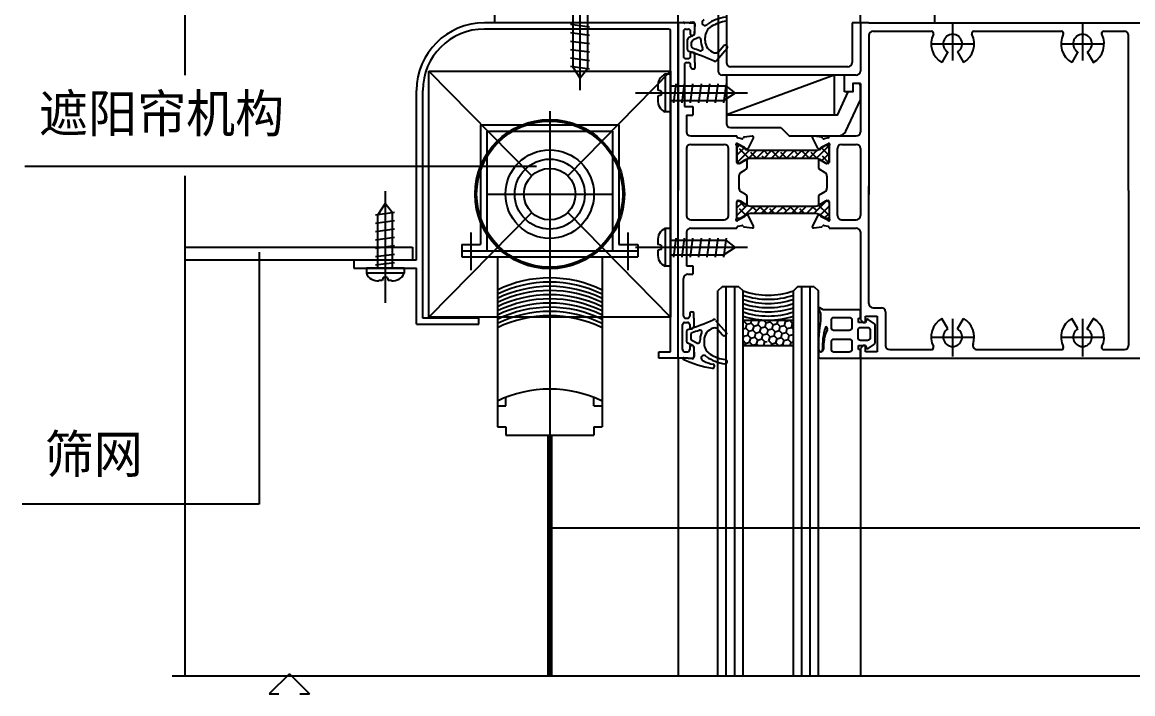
# Model space of a CAD drawing. Header units: metres. Extents: x 4581 to 5421, y 2124 to 3222.
# Drawn here: x 4583.4 to 4848.4, y 2290.5 to 2450.8 of the extents above; entities that cross this region are included whole.
import ezdxf

# ---------------------------------------------------------------- set-up
doc = ezdxf.new("R2010")
doc.units = ezdxf.units.M
for name, color, linetype in [('1', 1, 'Continuous'), ('10', 1, 'Continuous'), ('CASTFIX', 1, 'Continuous'), ('型材', 1, 'Continuous'), ('胶条', 6, 'Continuous'), ('隔热条', 3, 'Continuous')]:
    doc.layers.add(name, color=color, linetype=linetype)

msp = doc.modelspace()

# ---------------------------------------------------------------- hatches: boundary and pattern name
at = {"layer": '10'}
h = msp.add_hatch(dxfattribs=at)
h.set_pattern_fill('HEX', scale=30)
h.paths.add_polyline_path([(4622.22, 2397.14), (4622.22, 2394.14), (4639.91, 2394.14), (4639.91, 2394.42, -0.41), (4638.41, 2395.92, -0.24), (4639.04, 2397.14)])
h.paths.add_polyline_path([(4640.78, 2397.14, -0.24), (4641.41, 2395.92, -0.41), (4639.91, 2394.42), (4639.91, 2394.14), (4668.28, 2394.14), (4668.28, 2397.14)])
h.paths.add_polyline_path([(4671.78, 2394.14), (4676.53, 2394.14), (4676.53, 2397.14), (4671.78, 2397.14)])
at = {"layer": '隔热条'}
h = msp.add_hatch(dxfattribs=at)
h.set_pattern_fill('ANSI38', scale=0.4)
h.paths.add_polyline_path([(4772.78, 2418.39, -0.13), (4773.38, 2418.23), (4773.68, 2418.05, -0.09), (4773.74, 2418.03), (4774.22, 2417.74), (4775.18, 2417.19), (4775.54, 2417.19, 0.41), (4775.94, 2417.58), (4775.94, 2421, 0.41), (4775.54, 2421.39), (4775.18, 2421.39), (4773.96, 2420.68), (4773.96, 2420.62, -0.58), (4773.65, 2420.46), (4773.61, 2420.48), (4773.38, 2420.35, -0.13), (4772.78, 2420.19), (4757.1, 2420.19, -0.13), (4756.5, 2420.35), (4756.27, 2420.48), (4756.23, 2420.46, -0.58), (4755.92, 2420.62), (4755.92, 2420.68), (4754.7, 2421.39), (4754.34, 2421.39, 0.41), (4753.94, 2420.99), (4753.94, 2417.59, 0.41), (4754.34, 2417.19), (4754.7, 2417.19), (4755.66, 2417.74), (4756.13, 2418.03, -0.09), (4756.2, 2418.05), (4756.5, 2418.23, -0.13), (4757.1, 2418.39)])
h = msp.add_hatch(dxfattribs=at)
h.set_pattern_fill('ANSI38', scale=0.4)
h.paths.add_polyline_path([(4754.7, 2408.15), (4754.34, 2408.15, 0.41), (4753.94, 2407.75), (4753.94, 2404.35, 0.41), (4754.34, 2403.95), (4754.7, 2403.95), (4755.92, 2404.65), (4755.92, 2404.72, -0.58), (4756.23, 2404.88), (4756.27, 2404.85), (4756.5, 2404.98, -0.13), (4757.1, 2405.15), (4772.78, 2405.15, -0.13), (4773.38, 2404.98), (4773.61, 2404.85), (4773.65, 2404.88, -0.58), (4773.96, 2404.72), (4773.96, 2404.65), (4775.18, 2403.95), (4775.54, 2403.95, 0.41), (4775.94, 2404.34), (4775.94, 2407.75, 0.41), (4775.54, 2408.15), (4775.18, 2408.15), (4774.22, 2407.59), (4773.74, 2407.3, -0.09), (4773.68, 2407.28), (4773.38, 2407.11, -0.13), (4772.78, 2406.95), (4757.1, 2406.95, -0.13), (4756.5, 2407.11), (4756.2, 2407.28, -0.09), (4756.13, 2407.3), (4755.66, 2407.59)])

# ---------------------------------------------------------------- linework, layer by layer
for p, q in [((4739.95, 2450.67), (4739.95, 2690.8)), ((4749.45, 2690.8), (4749.45, 2439.17)), ((4751.45, 2690.8), (4751.45, 2441.17)), ((4783.45, 2450.67), (4783.45, 2685.8)), ((4801.23, 2450.67), (4801.23, 2533.7)), ((4742.57, 2450.67), (4739.95, 2450.67)), ((4739.95, 2450.67), (4739.95, 2418.67)), ((4742.57, 2450.67), (4740.45, 2450.67)), ((4743.47, 2450.82), (4741.49, 2450.59)), ((4741.7, 2449.17), (4742.41, 2449.17)), ((4742.57, 2450.67), (4743.71, 2450.67)), ((4742.57, 2450.67), (4743.71, 2450.67)), ((4743.87, 2448.05), (4743.97, 2450.32)), ((4743.91, 2448.27), (4743.91, 2450.47)), ((4743.91, 2448.27), (4743.91, 2450.47)), ((4781.45, 2450.67), (4781.45, 2450.67)), ((4781.45, 2450.67), (4781.45, 2441.17)), ((4783.45, 2450.67), (4781.45, 2450.67)), ((4785.45, 2450.67), (4783.45, 2450.67)), ((4783.45, 2450.67), (4783.45, 2439.17)), ((4783.45, 2450.67), (4783.45, 2439.17)), ((4785.45, 2450.67), (4849.44, 2450.67)), ((4805.45, 2450.67), (4805.45, 2441.67)), ((4815.45, 2450.66), (4825.45, 2450.66)), ((4836.19, 2450.67), (4944.45, 2450.67)), ((4836.45, 2450.67), (4836.45, 2441.67)), ((4741.2, 2448.67), (4741.2, 2442.67)), ((4742.16, 2444.32), (4742.16, 2446.67)), ((4743.76, 2447.78), (4742.43, 2447.11)), ((4742.91, 2447.87), (4742.91, 2448.67)), ((4743.11, 2447.67), (4743.31, 2447.67)), ((4744.65, 2447.1), (4743.43, 2446.5)), ((4743.87, 2447.96), (4743.87, 2448.05)), ((4746.37, 2446.43), (4746.37, 2447.2)), ((4785.45, 2447.67), (4785.45, 2409.68)), ((4786.45, 2448.67), (4800.4, 2448.67)), ((4810.51, 2448.67), (4831.4, 2448.67)), ((4841.51, 2448.67), (4846.44, 2448.67)), ((4847.44, 2410.67), (4847.44, 2447.67)), ((4743.16, 2445.05), (4743.16, 2446.05)), ((4749.11, 2441.67), (4751.67, 2444.66)), ((4749.65, 2443.84), (4750.78, 2445.16)), ((4751.64, 2445.08), (4751.49, 2445.21)), ((4800.31, 2445.67), (4810.6, 2445.67)), ((4831.31, 2445.67), (4841.6, 2445.67)), ((4741.7, 2442.17), (4742.41, 2442.17)), ((4741.95, 2441.17), (4742.41, 2441.17)), ((4742.91, 2442.67), (4742.91, 2443.47)), ((4743.11, 2443.67), (4743.31, 2443.67)), ((4743.11, 2443.67), (4743.31, 2443.67)), ((4743.91, 2441.18), (4743.91, 2443.07)), ((4743.91, 2441.18), (4743.91, 2439.87)), ((4804.33, 2443.72), (4802.88, 2441.21)), ((4806.58, 2443.72), (4808.03, 2441.21)), ((4835.33, 2443.72), (4833.88, 2441.21)), ((4837.58, 2443.72), (4839.03, 2441.21)), ((4741.45, 2440.67), (4741.45, 2430.67)), ((4742.91, 2440.17), (4742.91, 2440.67)), ((4743.41, 2439.67), (4743.71, 2439.67)), ((4777.14, 2438.17), (4751.38, 2438.17)), ((4754.45, 2438.17), (4751.45, 2438.17)), ((4777.14, 2438.17), (4751.45, 2428.72)), ((4780.45, 2438.17), (4768.45, 2438.17)), ((4777.14, 2438.17), (4777.14, 2428.67)), ((4782.45, 2438.17), (4779.65, 2438.17)), ((4779.65, 2434.17), (4779.65, 2438.17)), ((4783.45, 2436.17), (4781.65, 2436.17)), ((4783.45, 2436.17), (4783.45, 2424.67)), ((4780.45, 2434.17), (4779.65, 2434.17)), ((4741.45, 2430.67), (4743.45, 2430.67)), ((4743.45, 2430.67), (4743.45, 2428.67)), ((4741.95, 2428.67), (4741.95, 2424.67)), ((4741.95, 2428.67), (4743.45, 2428.67)), ((4742.95, 2423.67), (4753.94, 2423.67)), ((4751.94, 2423.67), (4753.94, 2423.67)), ((4753.94, 2423.5), (4753.94, 2423.67)), ((4775.94, 2423.5), (4775.94, 2423.67)), ((4775.94, 2423.67), (4782.45, 2423.67)), ((4741.95, 2420.67), (4741.95, 2404.67)), ((4742.95, 2421.67), (4750.45, 2421.67)), ((4750.45, 2421.67), (4750.94, 2421.67)), ((4778.94, 2421.67), (4782.45, 2421.67)), ((4783.45, 2420.67), (4783.45, 2404.67)), ((4739.95, 2418.67), (4739.95, 2410.67)), ((4754.43, 2414.1), (4754.43, 2411.23)), ((4775.45, 2414.1), (4775.45, 2411.23)), ((4785.45, 2383.67), (4785.45, 2411.65)), ((4847.44, 2410.67), (4847.44, 2373.67)), ((4742.95, 2403.67), (4750.94, 2403.67)), ((4742.95, 2401.67), (4753.94, 2401.67)), ((4753.94, 2401.83), (4753.94, 2401.67)), ((4775.94, 2401.83), (4775.94, 2401.67)), ((4775.94, 2401.67), (4782.45, 2401.67)), ((4778.94, 2403.67), (4782.45, 2403.67)), ((4690.57, 2391.61), (4690.57, 2400.61)), ((4728.01, 2391.61), (4728.01, 2400.61)), ((4741.95, 2400.67), (4741.95, 2392.67)), ((4783.43, 2400.9), (4783.43, 2382.17)), ((4622.22, 2397.14), (4676.53, 2397.14)), ((4676.53, 2397.14), (4676.53, 2394.14)), ((4622.22, 2394.14), (4677.53, 2394.14)), ((4662.53, 2394.14), (4662.53, 2392.14)), ((4662.53, 2392.14), (4677.53, 2392.14)), ((4741.95, 2392.67), (4743.45, 2392.67)), ((4743.45, 2392.67), (4743.45, 2390.67)), ((4741.23, 2380.67), (4741.23, 2389.67)), ((4742.23, 2390.67), (4743.45, 2390.67)), ((4750.43, 2387.67), (4749.43, 2386.67)), ((4749.43, 2294.84), (4749.43, 2386.67)), ((4754.43, 2387.67), (4750.43, 2387.67)), ((4751.43, 2294.84), (4751.43, 2387.67)), ((4753.43, 2294.84), (4753.43, 2387.67)), ((4754.43, 2387.67), (4755.43, 2386.67)), ((4755.43, 2294.84), (4755.43, 2386.67)), ((4768.43, 2387.67), (4767.43, 2386.67)), ((4767.43, 2294.84), (4767.43, 2386.67)), ((4772.43, 2387.67), (4768.43, 2387.67)), ((4769.43, 2294.84), (4769.43, 2387.67)), ((4771.43, 2294.84), (4771.43, 2387.67)), ((4772.43, 2387.67), (4773.43, 2386.67)), ((4773.43, 2294.84), (4773.43, 2386.67)), ((4741.73, 2380.17), (4742.19, 2380.17)), ((4742.69, 2381.17), (4742.69, 2380.67)), ((4743.19, 2381.67), (4743.49, 2381.67)), ((4743.69, 2380.16), (4743.69, 2381.47)), ((4743.69, 2380.16), (4743.69, 2378.27)), ((4773.44, 2382.39), (4773.93, 2381.27)), ((4774.56, 2382.17), (4773.72, 2382.64)), ((4773.93, 2381.27), (4773.93, 2379.66)), ((4783.43, 2382.17), (4774.56, 2382.17)), ((4782.94, 2380.17), (4783.43, 2380.17)), ((4782.94, 2379.17), (4782.94, 2380.17)), ((4783.43, 2382.17), (4783.43, 2379.87)), ((4783.43, 2380.17), (4783.43, 2382.17)), ((4784.63, 2380.67), (4787.43, 2380.67)), ((4784.63, 2379.17), (4784.63, 2380.67)), ((4786.45, 2382.67), (4788.43, 2382.67)), ((4787.43, 2380.67), (4787.43, 2372.17)), ((4789.43, 2381.67), (4789.43, 2373.67)), ((4740.98, 2372.67), (4740.98, 2378.67)), ((4741.48, 2379.17), (4742.19, 2379.17)), ((4742.69, 2378.67), (4742.69, 2377.87)), ((4742.89, 2377.67), (4743.09, 2377.67)), ((4742.89, 2377.67), (4743.09, 2377.67)), ((4748.88, 2379.66), (4751.45, 2376.67)), ((4749.42, 2377.5), (4750.56, 2376.18)), ((4767.43, 2379.59), (4755.43, 2379.59)), ((4755.43, 2379.39), (4755.65, 2379.45)), ((4755.43, 2377.6), (4756.1, 2377.78)), ((4755.65, 2379.45), (4755.69, 2379.59)), ((4756.36, 2378.75), (4755.65, 2379.45)), ((4756.1, 2377.78), (4756.36, 2378.75)), ((4756.81, 2377.07), (4756.1, 2377.78)), ((4756.36, 2378.75), (4757.33, 2379)), ((4757.33, 2379), (4757.48, 2379.59)), ((4758.04, 2378.3), (4757.33, 2379)), ((4757.78, 2377.33), (4758.04, 2378.3)), ((4758.04, 2378.3), (4759, 2378.56)), ((4759, 2378.56), (4759.26, 2379.52)), ((4759.71, 2377.85), (4759, 2378.56)), ((4759.26, 2379.52), (4759.19, 2379.59)), ((4759.26, 2379.52), (4759.5, 2379.59)), ((4759.45, 2376.88), (4759.71, 2377.85)), ((4759.71, 2377.85), (4760.67, 2378.11)), ((4760.93, 2379.07), (4760.42, 2379.59)), ((4760.67, 2378.11), (4760.93, 2379.07)), ((4761.15, 2377.63), (4760.67, 2378.11)), ((4760.71, 2378.1), (4760.97, 2379.06)), ((4761.41, 2377.39), (4760.71, 2378.1)), ((4760.93, 2379.07), (4761.15, 2379.13)), ((4760.97, 2379.06), (4761.93, 2379.32)), ((4761.41, 2377.39), (4762.38, 2377.65)), ((4761.93, 2379.32), (4762, 2379.59)), ((4762.64, 2378.62), (4761.93, 2379.32)), ((4762.38, 2377.65), (4762.64, 2378.62)), ((4763.09, 2376.94), (4762.38, 2377.65)), ((4762.64, 2378.62), (4763.6, 2378.88)), ((4763.6, 2378.88), (4763.79, 2379.59)), ((4764.31, 2378.17), (4763.6, 2378.88)), ((4764.05, 2377.2), (4764.31, 2378.17)), ((4764.31, 2378.17), (4765.28, 2378.43)), ((4765.28, 2378.43), (4765.54, 2379.39)), ((4765.98, 2377.72), (4765.28, 2378.43)), ((4765.54, 2379.39), (4765.34, 2379.59)), ((4765.54, 2379.39), (4766.26, 2379.59)), ((4765.73, 2376.75), (4765.98, 2377.72)), ((4765.98, 2377.72), (4766.95, 2377.98)), ((4767.21, 2378.94), (4766.57, 2379.59)), ((4766.95, 2377.98), (4767.21, 2378.94)), ((4767.43, 2377.5), (4766.95, 2377.98)), ((4767.21, 2378.94), (4767.43, 2379)), ((4784.63, 2379.17), (4782.94, 2379.17)), ((4783.43, 2379.87), (4784.13, 2379.17)), ((4784.13, 2379.17), (4784.63, 2379.17)), ((4784.77, 2379.69), (4784.63, 2379.17)), ((4786.78, 2378.85), (4785.31, 2379.88)), ((4786.93, 2374.24), (4786.93, 2378.6)), ((4804.33, 2377.61), (4802.88, 2380.12)), ((4805.45, 2380.06), (4805.45, 2371.06)), ((4806.58, 2377.61), (4808.03, 2380.12)), ((4835.33, 2377.61), (4833.88, 2380.12)), ((4836.45, 2380.06), (4836.45, 2371.06)), ((4837.58, 2377.61), (4839.03, 2380.12)), ((4741.93, 2377.01), (4741.93, 2374.67)), ((4742.93, 2376.29), (4742.93, 2375.28)), ((4746.14, 2374.9), (4746.14, 2374.13)), ((4751.41, 2376.25), (4751.26, 2376.12)), ((4755.59, 2375.85), (4755.43, 2376.01)), ((4755.43, 2375.25), (4755.59, 2375.85)), ((4755.59, 2375.85), (4756.55, 2376.11)), ((4756.55, 2376.11), (4756.81, 2377.07)), ((4757.26, 2375.4), (4756.55, 2376.11)), ((4756.81, 2377.07), (4757.78, 2377.33)), ((4757, 2374.43), (4757.26, 2375.4)), ((4757.26, 2375.4), (4758.22, 2375.66)), ((4758.48, 2376.62), (4757.78, 2377.33)), ((4758.22, 2375.66), (4758.48, 2376.62)), ((4758.93, 2374.95), (4758.22, 2375.66)), ((4758.48, 2376.62), (4759.45, 2376.88)), ((4758.67, 2373.98), (4758.93, 2374.95)), ((4758.93, 2374.95), (4759.9, 2375.21)), ((4760.16, 2376.18), (4759.45, 2376.88)), ((4759.9, 2375.21), (4760.16, 2376.18)), ((4760.6, 2374.5), (4759.9, 2375.21)), ((4760.16, 2376.18), (4761.12, 2376.43)), ((4761.12, 2376.43), (4761.15, 2376.54)), ((4761.15, 2376.41), (4761.12, 2376.43)), ((4761.15, 2376.43), (4761.41, 2377.39)), ((4761.86, 2375.72), (4761.15, 2376.43)), ((4761.6, 2374.75), (4761.86, 2375.72)), ((4761.86, 2375.72), (4762.83, 2375.98)), ((4762.83, 2375.98), (4763.09, 2376.94)), ((4763.53, 2375.27), (4762.83, 2375.98)), ((4763.09, 2376.94), (4764.05, 2377.2)), ((4763.28, 2374.3), (4763.53, 2375.27)), ((4763.53, 2375.27), (4764.5, 2375.53)), ((4764.76, 2376.5), (4764.05, 2377.2)), ((4764.5, 2375.53), (4764.76, 2376.5)), ((4765.21, 2374.82), (4764.5, 2375.53)), ((4764.76, 2376.5), (4765.73, 2376.75)), ((4765.21, 2374.82), (4766.17, 2375.08)), ((4766.43, 2376.05), (4765.73, 2376.75)), ((4766.17, 2375.08), (4766.43, 2376.05)), ((4766.88, 2374.37), (4766.17, 2375.08)), ((4766.43, 2376.05), (4767.4, 2376.31)), ((4767.4, 2376.31), (4767.43, 2376.41)), ((4767.43, 2376.28), (4767.4, 2376.31)), ((4800.31, 2375.67), (4810.6, 2375.67)), ((4831.31, 2375.67), (4841.6, 2375.67)), ((4743.53, 2373.56), (4742.21, 2374.22)), ((4742.69, 2373.47), (4742.69, 2372.67)), ((4742.89, 2373.67), (4743.09, 2373.67)), ((4744.42, 2374.23), (4743.21, 2374.84)), ((4743.64, 2373.38), (4743.64, 2373.28)), ((4743.64, 2373.28), (4743.74, 2371.01)), ((4743.69, 2373.07), (4743.69, 2370.87)), ((4743.69, 2373.07), (4743.69, 2370.87)), ((4756.03, 2374.17), (4755.43, 2374.78)), ((4767.43, 2373.59), (4755.43, 2373.59)), ((4755.91, 2373.72), (4756.03, 2374.17)), ((4756.03, 2374.17), (4757, 2374.43)), ((4757.71, 2373.73), (4757, 2374.43)), ((4757.7, 2373.72), (4757.71, 2373.73)), ((4757.71, 2373.73), (4758.67, 2373.98)), ((4758.94, 2373.72), (4758.67, 2373.98)), ((4760.39, 2373.72), (4760.6, 2374.5)), ((4760.6, 2374.5), (4761.15, 2374.65)), ((4762.31, 2374.05), (4761.6, 2374.75)), ((4762.19, 2373.59), (4762.31, 2374.05)), ((4762.31, 2374.05), (4763.28, 2374.3)), ((4763.98, 2373.6), (4763.28, 2374.3)), ((4763.98, 2373.6), (4764.95, 2373.86)), ((4763.98, 2373.59), (4763.98, 2373.6)), ((4764.95, 2373.86), (4765.21, 2374.82)), ((4765.22, 2373.59), (4764.95, 2373.86)), ((4766.67, 2373.59), (4766.88, 2374.37)), ((4766.88, 2374.37), (4767.43, 2374.52)), ((4782.94, 2373.67), (4784.63, 2373.67)), ((4782.94, 2372.67), (4782.94, 2373.67)), ((4783.43, 2372.67), (4782.94, 2372.67)), ((4784.13, 2373.67), (4783.43, 2372.97)), ((4783.43, 2372.97), (4783.43, 2370.67)), ((4783.43, 2370.67), (4783.43, 2372.67)), ((4784.63, 2373.67), (4784.13, 2373.67)), ((4784.63, 2372.17), (4784.63, 2373.67)), ((4784.63, 2373.67), (4784.77, 2373.14)), ((4785.31, 2372.96), (4786.8, 2373.99)), ((4790.43, 2372.67), (4800.4, 2372.67)), ((4811.26, 2372.67), (4831.4, 2372.67)), ((4841.51, 2372.67), (4846.44, 2372.67)), ((4742.34, 2370.67), (4739.73, 2370.67)), ((4739.95, 2370.67), (4739.95, 2294.84)), ((4742.34, 2370.67), (4740.23, 2370.67)), ((4743.24, 2370.51), (4741.26, 2370.74)), ((4741.48, 2372.17), (4742.19, 2372.17)), ((4742.34, 2370.67), (4743.49, 2370.67)), ((4742.34, 2370.67), (4743.49, 2370.67)), ((4773.43, 2371.87), (4773.43, 2370.97)), ((4774.03, 2372.17), (4773.73, 2372.17)), ((4773.73, 2370.67), (4783.43, 2370.67)), ((4783.43, 2370.67), (4783.43, 2294.84)), ((4783.43, 2370.67), (4854.96, 2370.67)), ((4787.43, 2372.17), (4784.63, 2372.17))]:
    msp.add_line(p, q)
for points in [[(4776.54, 2379.86, -0.41), (4777.04, 2380.36), (4780.78, 2380.36, -0.38), (4781.38, 2379.86), (4781.38, 2377.76, -0.38), (4780.78, 2377.26), (4777.04, 2377.26, -0.41), (4776.54, 2377.76)], [(4782.93, 2377.47, -0.41), (4783.43, 2377.97), (4785.13, 2377.97, -0.38), (4785.73, 2377.47), (4785.73, 2375.37, -0.38), (4785.13, 2374.87), (4783.43, 2374.87, -0.41), (4782.93, 2375.37)], [(4776.54, 2374.69, -0.41), (4777.04, 2375.19), (4780.78, 2375.19, -0.38), (4781.38, 2374.69), (4781.38, 2372.59, -0.38), (4780.78, 2372.09), (4777.04, 2372.09, -0.41), (4776.54, 2372.59)]]:
    msp.add_lwpolyline(points, format="xyb", close=True)
for centre, radius, start, end in [((4752.8, 2441.53), 10.63, 98.14, 123.69), ((4741.7, 2448.67), 0.5, 90, 180), ((4741.46, 2450.79), 0.2, 115.42, 276.6), ((4742.41, 2448.67), 0.5, 0, 90), ((4743.47, 2450.32), 0.5, 0, 90), ((4743.71, 2450.47), 0.2, 0, 90), ((4743.71, 2450.47), 0.2, 0, 90), ((4746.33, 2450.71), 0.67, 102.88, 329.64), ((4749.37, 2447.2), 3, 121.19, 180), ((4752.8, 2441.53), 9.63, 98.14, 121.19), ((4742.66, 2446.67), 0.5, 116.57, 180), ((4743.11, 2447.87), 0.2, 180, 270), ((4743.36, 2447.35), 0.2, 116.57, 180), ((4743.66, 2446.05), 0.5, 116.57, 180), ((4743.31, 2448.27), 0.6, 270, 0), ((4743.67, 2447.96), 0.2, 296.57, 0), ((4744.87, 2446.66), 0.5, 357.15, 116.57), ((4749.37, 2446.43), 4, 177.15, 206.02), ((4749.37, 2446.43), 3, 180, 253.46), ((4786.45, 2447.67), 1, 90, 180), ((4805.45, 2445.67), 5.14, 153.7, 240), ((4800.4, 2448.17), 0.5, 333.7, 90), ((4805.45, 2445.67), 2.25, 300, 240), ((4805.45, 2445.67), 5.14, 300, 26.3), ((4810.51, 2448.17), 0.5, 90, 206.3), ((4836.45, 2445.67), 5.14, 153.7, 240), ((4831.4, 2448.17), 0.5, 333.7, 90), ((4836.45, 2445.67), 2.25, 300, 240), ((4836.45, 2445.67), 5.14, 300, 26.3), ((4841.51, 2448.17), 0.5, 90, 206.3), ((4846.44, 2447.67), 1, 0, 90), ((4742.66, 2444.32), 0.5, 180, 252.13), ((4724.08, 2386.72), 60.02, 65.97, 72.13), ((4743.66, 2445.05), 0.5, 180, 251.45), ((4743.36, 2443.77), 0.2, 180, 251.33), ((4724.08, 2386.72), 61.02, 69.8, 71.45), ((4745.32, 2444.46), 0.5, 249.8, 26.02), ((4748.89, 2444.49), 1, 253.74, 319.4), ((4751.16, 2444.83), 0.5, 49.4, 139.4), ((4751.44, 2444.85), 0.3, 319.4, 49.4), ((4741.7, 2442.67), 0.5, 180, 270), ((4741.95, 2440.67), 0.5, 90, 180), ((4742.41, 2442.67), 0.5, 270, 0), ((4742.41, 2440.67), 0.5, 0, 90), ((4743.11, 2443.47), 0.2, 90, 180), ((4743.31, 2443.07), 0.6, 0, 90), ((4743.31, 2443.07), 0.6, 0, 90), ((4754.71, 2464.43), 21.77, 253.46, 253.74), ((4748.73, 2442), 0.5, 245.97, 319.4), ((4743.41, 2440.17), 0.5, 180, 270), ((4743.71, 2439.87), 0.2, 270, 0), ((4782.45, 2439.17), 1, 270, 0), ((4742.95, 2424.67), 1, 180, 270), ((4782.45, 2424.67), 1, 270, 0), ((4742.95, 2420.67), 1, 90, 180), ((4750.94, 2420.67), 1, 0, 90), ((4778.94, 2420.67), 1, 90, 180), ((4782.45, 2420.67), 1, 0, 90), ((4755.43, 2414.1), 1, 121.08, 180), ((4774.45, 2414.1), 1, 0, 58.92), ((4755.43, 2411.23), 1, 180, 238.92), ((4774.45, 2411.23), 1, 301.08, 0), ((4742.95, 2404.67), 1, 180, 270), ((4750.94, 2404.67), 1, 270, 0), ((4778.94, 2404.67), 1, 180, 270), ((4782.45, 2404.67), 1, 270, 0), ((4742.95, 2400.67), 1, 90, 180), ((4782.45, 2400.67), 1, 0, 90), ((4742.23, 2389.67), 1, 90, 180), ((4761.43, 2404.56), 18.87, 251.46, 288.54), ((4761.43, 2403.56), 18.87, 251.46, 288.54), ((4761.43, 2402.56), 18.87, 251.46, 288.54), ((4761.43, 2401.56), 18.87, 251.46, 288.54), ((4786.45, 2383.67), 1, 180, 270), ((4741.73, 2380.67), 0.5, 180, 270), ((4742.19, 2380.67), 0.5, 270, 0), ((4743.19, 2381.17), 0.5, 90, 180), ((4743.49, 2381.47), 0.2, 0, 90), ((4761.43, 2400.56), 18.87, 251.46, 288.54), ((4761.43, 2399.56), 18.87, 251.46, 288.54), ((4761.43, 2398.56), 18.87, 251.46, 288.54), ((4773.63, 2382.47), 0.2, 60.53, 203.48), ((4788.43, 2381.67), 1, 0, 90), ((4741.48, 2378.67), 0.5, 90, 180), ((4742.19, 2378.67), 0.5, 0, 90), ((4723.86, 2434.61), 60.02, 287.87, 294.03), ((4742.89, 2377.87), 0.2, 180, 270), ((4743.13, 2377.56), 0.2, 108.67, 180), ((4743.09, 2378.27), 0.6, 270, 0), ((4743.09, 2378.27), 0.6, 270, 0), ((4749.14, 2374.9), 3, 106.54, 180), ((4754.48, 2356.9), 21.77, 106.26, 106.54), ((4748.5, 2379.34), 0.5, 40.6, 114.03), ((4748.67, 2376.84), 1, 40.6, 106.26), ((4813.31, 2373.3), 39.89, 170.83, 180.87), ((4788.08, 2373.67), 13.69, 161.81, 184.15), ((4775.26, 2377.88), 0.2, 51.62, 162), ((4775.07, 2377.64), 0.5, 327.09, 51.62), ((4785.13, 2379.51), 0.4, 63.86, 153.44), ((4786.63, 2378.6), 0.3, 0, 60), ((4805.45, 2375.67), 5.14, 120, 206.3), ((4805.45, 2375.67), 2.25, 120, 60), ((4805.45, 2375.67), 5.14, 341, 60), ((4836.45, 2375.67), 5.14, 120, 206.3), ((4836.45, 2375.67), 2.25, 120, 60), ((4836.45, 2375.67), 5.14, 333.7, 60), ((4742.43, 2377.01), 0.5, 107.87, 180), ((4743.43, 2376.29), 0.5, 108.55, 180), ((4743.43, 2375.28), 0.5, 180, 243.43), ((4723.86, 2434.61), 61.02, 288.55, 290.2), ((4745.1, 2376.87), 0.5, 333.98, 110.2), ((4749.14, 2374.9), 4, 153.98, 182.85), ((4750.94, 2376.5), 0.5, 220.6, 310.6), ((4751.22, 2376.48), 0.3, 310.6, 40.6), ((4783.86, 2373.41), 9.26, 154.68, 184.01), ((4741.48, 2372.67), 0.5, 180, 270), ((4742.43, 2374.67), 0.5, 180, 243.43), ((4742.19, 2372.67), 0.5, 270, 0), ((4742.89, 2373.47), 0.2, 90, 180), ((4743.13, 2373.98), 0.2, 180, 243.43), ((4743.09, 2373.07), 0.6, 0, 90), ((4743.44, 2373.38), 0.2, 360, 63.43), ((4744.65, 2374.68), 0.5, 243.43, 2.85), ((4749.14, 2374.13), 3, 180, 238.81), ((4773.92, 2372.68), 0.5, 177.83, 359.13), ((4774.03, 2372.77), 0.6, 270, 0), ((4785.13, 2373.32), 0.4, 206.56, 296.14), ((4786.63, 2374.24), 0.3, 304.81, 360), ((4790.43, 2373.67), 1, 180, 270), ((4800.4, 2373.17), 0.5, 270, 26.3), ((4811.26, 2373.67), 1, 161, 270), ((4831.4, 2373.17), 0.5, 270, 26.3), ((4841.51, 2373.17), 0.5, 153.7, 270), ((4846.44, 2373.67), 1, 270, 0), ((4741.24, 2370.54), 0.2, 83.4, 244.58), ((4752.07, 2393.35), 25.45, 244.58, 260.95), ((4743.24, 2371.01), 0.5, 270, 360), ((4743.49, 2370.87), 0.2, 270, 0), ((4743.49, 2370.87), 0.2, 270, 0), ((4746.1, 2370.62), 0.67, 30.36, 257.12), ((4750.27, 2378.95), 9.97, 244.3, 258.72), ((4752.58, 2379.81), 10.63, 236.31, 261.86), ((4752.58, 2379.81), 9.63, 238.81, 261.86), ((4751.14, 2369.78), 0.5, 261.86, 81.86), ((4773.73, 2371.87), 0.3, 90, 180), ((4773.73, 2370.97), 0.3, 180, 270), ((4748.14, 2368.71), 0.5, 261.86, 81.86)]:
    msp.add_arc(centre, radius, start, end)
at = {"layer": '1'}
for p, q in [((4622.22, 2605.29), (4622.22, 2438.22)), ((4696.18, 2450.67), (4696.18, 2477.13)), ((4739.95, 2450.67), (4693.68, 2450.67)), ((4737.75, 2449.2), (4693.68, 2449.2)), ((4739.95, 2406.6), (4739.95, 2450.67)), ((4738.12, 2372.14), (4738.12, 2448.83)), ((4680.46, 2439.16), (4704.98, 2414.17)), ((4738.12, 2439.16), (4713.6, 2414.17)), ((4780.45, 2440.17), (4752.45, 2440.17)), ((4782.45, 2438.17), (4750.45, 2438.17)), ((4751.45, 2438.17), (4751.45, 2428.68)), ((4677.53, 2394.14), (4677.53, 2434.51)), ((4678.99, 2380.22), (4678.99, 2434.51)), ((4709.29, 2429.56), (4709.29, 2337.55)), ((4692.79, 2426.29), (4725.79, 2426.29)), ((4692.79, 2426.29), (4692.79, 2397.79)), ((4725.79, 2426.29), (4725.79, 2397.79)), ((4694.29, 2424.79), (4724.29, 2424.79)), ((4694.29, 2424.79), (4694.29, 2396.29)), ((4724.29, 2424.79), (4724.29, 2396.29)), ((4622.22, 2414.13), (4622.22, 2294.84)), ((4694.29, 2409.79), (4724.29, 2409.79)), ((4704.98, 2405.4), (4680.46, 2380.41)), ((4713.6, 2405.4), (4738.12, 2380.41)), ((4739.95, 2370.67), (4739.95, 2406.6)), ((4688.29, 2397.79), (4688.29, 2394.79)), ((4688.29, 2397.79), (4692.79, 2397.79)), ((4688.29, 2396.29), (4730.29, 2396.29)), ((4725.79, 2397.79), (4730.29, 2397.79)), ((4730.29, 2397.79), (4730.29, 2394.79)), ((4688.29, 2394.79), (4730.29, 2394.79)), ((4696.79, 2394.79), (4696.79, 2354.26)), ((4721.79, 2394.79), (4721.79, 2354.26)), ((4677.53, 2378.75), (4677.53, 2392.14)), ((4692.38, 2380.22), (4678.99, 2380.22)), ((4692.38, 2378.75), (4692.38, 2380.22)), ((4677.53, 2378.75), (4692.38, 2378.75)), ((4735.32, 2370.67), (4735.32, 2372.14)), ((4735.32, 2372.14), (4738.12, 2372.14)), ((4739.95, 2370.67), (4735.32, 2370.67)), ((4696.79, 2359.26), (4698.79, 2359.26)), ((4698.79, 2359.26), (4698.79, 2361.26)), ((4719.79, 2359.26), (4719.79, 2361.26)), ((4719.79, 2359.26), (4721.79, 2359.26)), ((4696.79, 2354.26), (4698.79, 2354.26)), ((4698.79, 2354.26), (4698.79, 2352.26)), ((4719.79, 2354.26), (4719.79, 2352.26)), ((4719.79, 2354.26), (4721.79, 2354.26)), ((4698.79, 2352.26), (4719.79, 2352.26)), ((4708.84, 2352.23), (4708.84, 2294.84)), ((4709.04, 2352.23), (4709.04, 2294.84)), ((4709.54, 2352.23), (4709.54, 2294.84)), ((4709.74, 2352.23), (4709.74, 2294.84)), ((4619.19, 2294.84), (4927.79, 2294.84)), ((4647.15, 2295.32), (4642.36, 2290.52)), ((4647.15, 2295.32), (4651.95, 2290.52)), ((4642.36, 2290.52), (4644.66, 2290.52)), ((4649.64, 2290.52), (4651.95, 2290.52))]:
    msp.add_line(p, q, dxfattribs=at)
msp.add_lwpolyline([(4680.46, 2439.16), (4738.12, 2439.16), (4738.12, 2380.41), (4680.46, 2380.41)], close=True, dxfattribs=at)
for radius in [17.81, 17.44, 10.56, 8.35, 6.15]:
    msp.add_circle((4709.29, 2409.79), radius, dxfattribs=at)
for centre, radius, start, end in [((4693.68, 2434.51), 16.16, 90, 180), ((4693.68, 2434.51), 14.69, 90, 180), ((4737.75, 2448.83), 0.37, 0, 90), ((4752.45, 2441.17), 1, 180, 270), ((4780.45, 2441.17), 1, 270, 0), ((4750.45, 2439.17), 1, 180, 270), ((4782.45, 2439.17), 1, 270, 0), ((4709.29, 2361.22), 28.56, 64.05, 115.95), ((4709.29, 2360.22), 28.56, 64.05, 115.95), ((4709.29, 2359.22), 28.56, 64.05, 115.95), ((4709.29, 2358.22), 28.56, 64.05, 115.95), ((4709.29, 2357.22), 28.56, 64.05, 115.95), ((4709.29, 2356.22), 28.56, 64.05, 115.95), ((4709.29, 2355.22), 28.56, 64.05, 115.95), ((4709.29, 2354.22), 28.56, 64.05, 115.95), ((4709.29, 2353.22), 28.56, 64.05, 115.95), ((4709.29, 2352.22), 28.56, 64.05, 115.95), ((4709.29, 2334.69), 28.56, 64.05, 115.95)]:
    msp.add_arc(centre, radius, start, end, dxfattribs=at)
at = {"layer": '10'}
for p, q in [((4706.1, 2416.38), (4584.05, 2416.38)), ((4639.91, 2395.92), (4639.91, 2335.8)), ((4639.91, 2335.8), (4583.39, 2335.8)), ((4709.23, 2330.1), (5009.35, 2330.1)), ((4709.23, 2330.1), (5009.35, 2330.1))]:
    msp.add_line(p, q, dxfattribs=at)
at = {"layer": 'CASTFIX'}
for p, q in [((4716.57, 2434.58), (4716.57, 2461.24)), ((4714.82, 2452.92), (4714.82, 2440.18)), ((4718.32, 2452.92), (4718.32, 2439.7)), ((4718.76, 2449.64), (4714.25, 2450.25)), ((4718.76, 2447.64), (4714.25, 2448.25)), ((4718.76, 2445.64), (4714.25, 2446.25)), ((4718.76, 2443.64), (4714.25, 2444.25)), ((4718.76, 2441.64), (4714.25, 2442.25)), ((4718.76, 2439.64), (4714.25, 2440.25)), ((4716.57, 2437.49), (4714.82, 2440.18)), ((4718.32, 2439.7), (4716.57, 2437.49)), ((4738.12, 2438.4), (4736.87, 2438.4)), ((4736.87, 2438.4), (4736.87, 2429.4)), ((4738.12, 2438.4), (4738.12, 2429.4)), ((4739.39, 2436.1), (4738.79, 2431.59)), ((4741.39, 2436.1), (4740.79, 2431.59)), ((4743.39, 2436.1), (4742.79, 2431.59)), ((4745.39, 2436.1), (4744.79, 2431.59)), ((4747.39, 2436.1), (4746.79, 2431.59)), ((4749.39, 2436.1), (4748.79, 2431.59)), ((4751.39, 2436.1), (4750.79, 2431.59)), ((4756.46, 2433.9), (4729.79, 2433.9)), ((4735.12, 2435.4), (4735.12, 2434.6)), ((4735.87, 2434.4), (4735.12, 2434.6)), ((4735.87, 2433.4), (4735.12, 2433.2)), ((4735.12, 2433.2), (4735.12, 2432.4)), ((4735.87, 2434.4), (4735.87, 2433.4)), ((4738.12, 2435.65), (4751.34, 2435.65)), ((4753.55, 2433.9), (4750.85, 2432.15)), ((4751.34, 2435.65), (4753.55, 2433.9)), ((4738.12, 2432.15), (4750.85, 2432.15)), ((4738.12, 2429.4), (4736.87, 2429.4)), ((4670.03, 2410.47), (4670.03, 2383.81)), ((4670.03, 2407.56), (4668.28, 2404.87)), ((4671.78, 2405.35), (4670.03, 2407.56)), ((4672.22, 2405.41), (4667.71, 2404.8)), ((4668.28, 2392.14), (4668.28, 2404.87)), ((4671.78, 2392.14), (4671.78, 2405.35)), ((4672.22, 2403.41), (4667.71, 2402.8)), ((4672.22, 2401.41), (4667.71, 2400.8)), ((4738.12, 2401.58), (4736.87, 2401.58)), ((4736.87, 2401.58), (4736.87, 2392.58)), ((4738.12, 2401.58), (4738.12, 2392.58)), ((4672.22, 2399.41), (4667.71, 2398.8)), ((4738.12, 2398.83), (4751.34, 2398.83)), ((4739.39, 2399.27), (4738.79, 2394.76)), ((4741.39, 2399.27), (4740.79, 2394.76)), ((4743.39, 2399.27), (4742.79, 2394.76)), ((4745.39, 2399.27), (4744.79, 2394.76)), ((4747.39, 2399.27), (4746.79, 2394.76)), ((4749.39, 2399.27), (4748.79, 2394.76)), ((4751.39, 2399.27), (4750.79, 2394.76)), ((4751.34, 2398.83), (4753.55, 2397.08)), ((4672.22, 2397.41), (4667.71, 2396.8)), ((4756.46, 2397.08), (4729.79, 2397.08)), ((4735.12, 2398.58), (4735.12, 2397.78)), ((4735.87, 2397.58), (4735.12, 2397.78)), ((4735.87, 2396.58), (4735.12, 2396.38)), ((4735.12, 2396.38), (4735.12, 2395.58)), ((4735.87, 2397.58), (4735.87, 2396.58)), ((4753.55, 2397.08), (4750.85, 2395.33)), ((4672.22, 2395.41), (4667.71, 2394.8)), ((4672.22, 2393.41), (4667.71, 2392.8)), ((4738.12, 2395.33), (4750.85, 2395.33)), ((4665.53, 2392.14), (4665.53, 2390.89)), ((4674.53, 2392.14), (4665.53, 2392.14)), ((4674.53, 2390.89), (4665.53, 2390.89)), ((4674.53, 2392.14), (4674.53, 2390.89)), ((4738.12, 2392.58), (4736.87, 2392.58)), ((4669.33, 2389.14), (4668.53, 2389.14)), ((4669.53, 2389.89), (4669.33, 2389.14)), ((4670.53, 2389.89), (4669.53, 2389.89)), ((4670.53, 2389.89), (4670.73, 2389.14)), ((4671.53, 2389.14), (4670.73, 2389.14))]:
    msp.add_line(p, q, dxfattribs=at)
for centre, start, end in [((4737.96, 2435.75), 112.46, 187.02), ((4737.96, 2432.05), 172.98, 247.54), ((4737.96, 2398.93), 112.46, 187.02), ((4737.96, 2395.23), 172.98, 247.54), ((4668.18, 2391.98), 202.46, 277.02), ((4671.88, 2391.98), 262.98, 337.54)]:
    msp.add_arc(centre, 2.87, start, end, dxfattribs=at)
at = {"layer": '型材'}
for p, q in [((4755.11, 2423), (4754.17, 2423.21)), ((4757.6, 2423.61), (4755.69, 2423.36)), ((4756.7, 2420.76), (4757.91, 2423.18)), ((4771.97, 2423.18), (4773.18, 2420.76)), ((4774.19, 2423.36), (4772.28, 2423.61)), ((4775.7, 2423.21), (4774.77, 2423)), ((4751.94, 2404.67), (4751.94, 2420.67)), ((4753.94, 2417.37), (4753.94, 2421.38)), ((4754.1, 2421.85), (4755.8, 2420.96)), ((4755.91, 2420.79), (4755.92, 2420.62)), ((4756.23, 2420.46), (4756.7, 2420.76)), ((4773.18, 2420.76), (4773.65, 2420.46)), ((4773.96, 2420.62), (4773.96, 2420.79)), ((4774.07, 2420.96), (4775.78, 2421.85)), ((4775.94, 2421.38), (4775.94, 2417.37)), ((4777.94, 2404.67), (4777.94, 2420.67)), ((4756.13, 2418.03), (4754.61, 2417.11)), ((4756.44, 2416.44), (4756.44, 2417.86)), ((4773.44, 2417.86), (4773.44, 2415.88)), ((4775.27, 2417.11), (4773.74, 2418.03)), ((4754.45, 2417.07), (4754.24, 2417.07)), ((4754.91, 2414.96), (4755.95, 2415.58)), ((4773.44, 2415.88), (4774.96, 2414.96)), ((4775.64, 2417.07), (4775.42, 2417.07)), ((4755.95, 2409.75), (4754.91, 2410.37)), ((4774.96, 2410.37), (4773.44, 2409.46)), ((4773.44, 2409.46), (4773.44, 2407.48)), ((4753.94, 2403.95), (4753.94, 2407.97)), ((4754.24, 2408.27), (4754.45, 2408.27)), ((4754.61, 2408.22), (4756.13, 2407.3)), ((4756.44, 2407.48), (4756.44, 2408.89)), ((4773.74, 2407.3), (4775.27, 2408.22)), ((4775.42, 2408.27), (4775.64, 2408.27)), ((4775.94, 2407.97), (4775.94, 2403.95)), ((4755.8, 2404.37), (4754.1, 2403.49)), ((4755.92, 2404.72), (4755.91, 2404.54)), ((4756.7, 2404.58), (4756.23, 2404.88)), ((4757.91, 2402.15), (4756.7, 2404.58)), ((4773.18, 2404.58), (4771.97, 2402.15)), ((4773.65, 2404.88), (4773.18, 2404.58)), ((4773.96, 2404.54), (4773.96, 2404.72)), ((4775.78, 2403.49), (4774.07, 2404.37)), ((4754.17, 2402.13), (4755.11, 2402.33)), ((4755.69, 2401.98), (4757.6, 2401.72)), ((4772.28, 2401.72), (4774.19, 2401.98)), ((4774.77, 2402.33), (4775.7, 2402.13))]:
    msp.add_line(p, q, dxfattribs=at)
for centre, radius, start, end in [((4754.24, 2423.5), 0.3, 180, 257.52), ((4755.17, 2423.29), 0.3, 257.52, 337.08), ((4755.73, 2423.06), 0.3, 97.52, 157.08), ((4757.64, 2423.31), 0.3, 335.26, 97.52), ((4772.24, 2423.31), 0.3, 82.48, 204.74), ((4774.15, 2423.06), 0.3, 22.92, 82.48), ((4774.7, 2423.29), 0.3, 202.92, 282.48), ((4775.64, 2423.5), 0.3, 282.48, 0), ((4753.97, 2421.63), 0.25, 60.09, 262), ((4755.71, 2420.78), 0.2, 2.52, 62.52), ((4756.12, 2420.62), 0.2, 182.52, 302.52), ((4773.76, 2420.62), 0.2, 237.48, 357.48), ((4774.16, 2420.78), 0.2, 117.48, 177.48), ((4775.9, 2421.63), 0.25, 278, 119.91), ((4754.24, 2417.37), 0.3, 180, 270), ((4756.24, 2417.86), 0.2, 0, 121.08), ((4773.64, 2417.86), 0.2, 58.99, 180.02), ((4775.64, 2417.37), 0.3, 270, 360), ((4754.45, 2417.37), 0.3, 270, 301.08), ((4755.44, 2416.44), 1, 301.08, 360), ((4775.42, 2417.37), 0.3, 238.92, 270), ((4755.44, 2408.89), 1, 0, 58.92), ((4754.24, 2407.97), 0.3, 90, 180), ((4754.45, 2407.97), 0.3, 58.92, 90), ((4756.24, 2407.48), 0.2, 238.92, 0), ((4773.64, 2407.48), 0.2, 180, 301.08), ((4775.42, 2407.97), 0.3, 90, 121.08), ((4775.64, 2407.97), 0.3, 0, 90), ((4755.71, 2404.55), 0.2, 297.48, 357.48), ((4756.12, 2404.71), 0.2, 57.48, 177.48), ((4773.76, 2404.71), 0.2, 2.52, 122.52), ((4774.16, 2404.55), 0.2, 182.52, 242.52), ((4753.97, 2403.7), 0.25, 98, 299.91), ((4754.24, 2401.83), 0.3, 102.48, 180), ((4755.17, 2402.04), 0.3, 22.92, 102.48), ((4755.73, 2402.27), 0.3, 202.92, 262.48), ((4757.64, 2402.02), 0.3, 262.48, 24.74), ((4772.24, 2402.02), 0.3, 155.26, 277.52), ((4774.15, 2402.27), 0.3, 277.52, 337.08), ((4774.7, 2402.04), 0.3, 77.52, 157.08), ((4775.64, 2401.83), 0.3, 0, 77.52), ((4775.9, 2403.7), 0.25, 240.09, 82)]:
    msp.add_arc(centre, radius, start, end, dxfattribs=at)
at = {"layer": '胶条'}
msp.add_lwpolyline([(4764.45, 2425.67), (4766.45, 2423.67), (4778.15, 2423.67, 0.29), (4779.96, 2424.82), (4783.45, 2432.32), (4783.45, 2435.67, 0.41), (4782.95, 2436.17), (4781.65, 2436.17), (4781.65, 2434.17), (4780.45, 2434.17), (4777.89, 2428.67), (4751.45, 2428.67), (4751.45, 2426.67, 0.41), (4752.45, 2425.67)], format="xyb", close=True, dxfattribs=at)
at = {"layer": '隔热条'}
for points in [[(4757.1, 2420.19, -0.13), (4756.5, 2420.35), (4754.7, 2421.39), (4754.34, 2421.39, 0.41), (4753.94, 2420.99), (4753.94, 2417.59, 0.41), (4754.34, 2417.19), (4754.7, 2417.19), (4756.5, 2418.23, -0.13), (4757.1, 2418.39), (4772.78, 2418.39, -0.13), (4773.38, 2418.23), (4775.18, 2417.19), (4775.54, 2417.19, 0.41), (4775.94, 2417.59), (4775.94, 2420.99, 0.41), (4775.54, 2421.39), (4775.18, 2421.39), (4773.38, 2420.35, -0.13), (4772.78, 2420.19)], [(4757.1, 2405.15, 0.13), (4756.5, 2404.98), (4754.7, 2403.95), (4754.34, 2403.95, -0.41), (4753.94, 2404.35), (4753.94, 2407.75, -0.41), (4754.34, 2408.15), (4754.7, 2408.15), (4756.5, 2407.11, 0.13), (4757.1, 2406.95), (4772.78, 2406.95, 0.13), (4773.38, 2407.11), (4775.18, 2408.15), (4775.54, 2408.15, -0.41), (4775.94, 2407.75), (4775.94, 2404.35, -0.41), (4775.54, 2403.95), (4775.18, 2403.95), (4773.38, 2404.98, 0.13), (4772.78, 2405.15)]]:
    msp.add_lwpolyline(points, format="xyb", close=True, dxfattribs=at)

# ---------------------------------------------------------------- texts
at = {"layer": '10', "char_height": 9, "attachment_point": 1}
for s, insert in [('遮阳帘机构', (4587.4, 2433.54)), ('筛网', (4588.76, 2352.24))]:
    msp.add_mtext(s, dxfattribs=dict(at, insert=insert))

doc.saveas('drawing.dxf')
